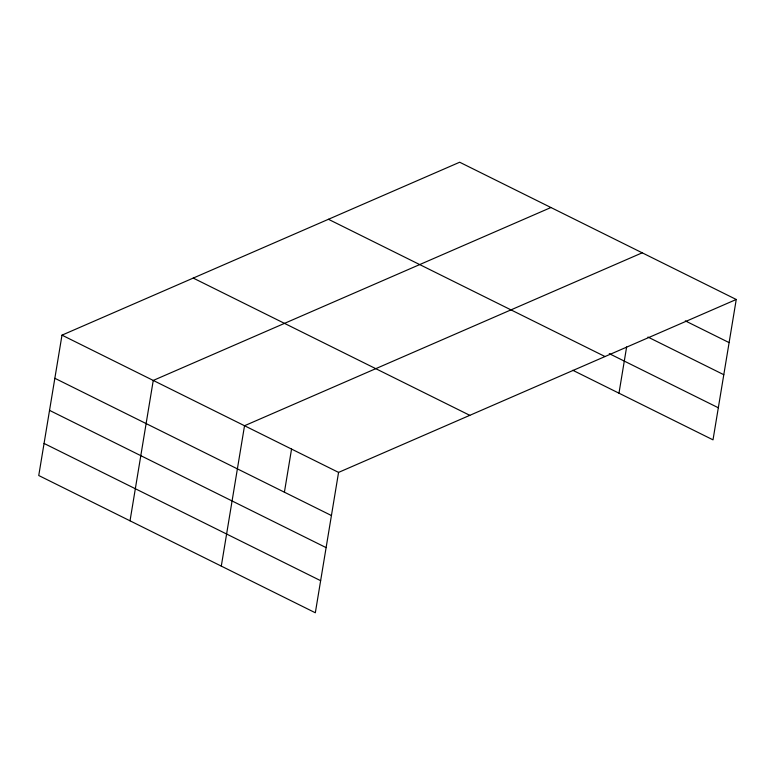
<?xml version="1.0" encoding="UTF-8"?>
<svg xmlns="http://www.w3.org/2000/svg" width="775" height="775" viewBox="0 0 775 775"><rect width="100%" height="100%" fill="white"/><g stroke="black" fill="none" stroke-linecap="round" stroke-linejoin="round"><path stroke-width="1.16" d="M736.25 299.479L459.672 162.227L61.99 335.149L38.75 475.521L315.328 612.773L338.568 472.401L736.25 299.479L713.01 439.851L572.803 370.276M130.026 520.819L153.256 380.438L550.938 207.516M221.292 566.108L244.532 425.737L642.213 252.815M284.406 492.202L291.555 449.064M618.973 393.187L626.636 346.929M685.294 320.869L729.11 342.608M647.929 337.048L723.792 374.703M609.257 353.632L718.318 407.766M328.435 219.286L605.013 356.539M193.227 278.08L469.805 415.332M61.99 335.149L338.568 472.401M54.851 378.287L331.429 515.53M49.532 410.372L326.12 547.625M44.059 443.436L320.647 580.688"/></g></svg>
